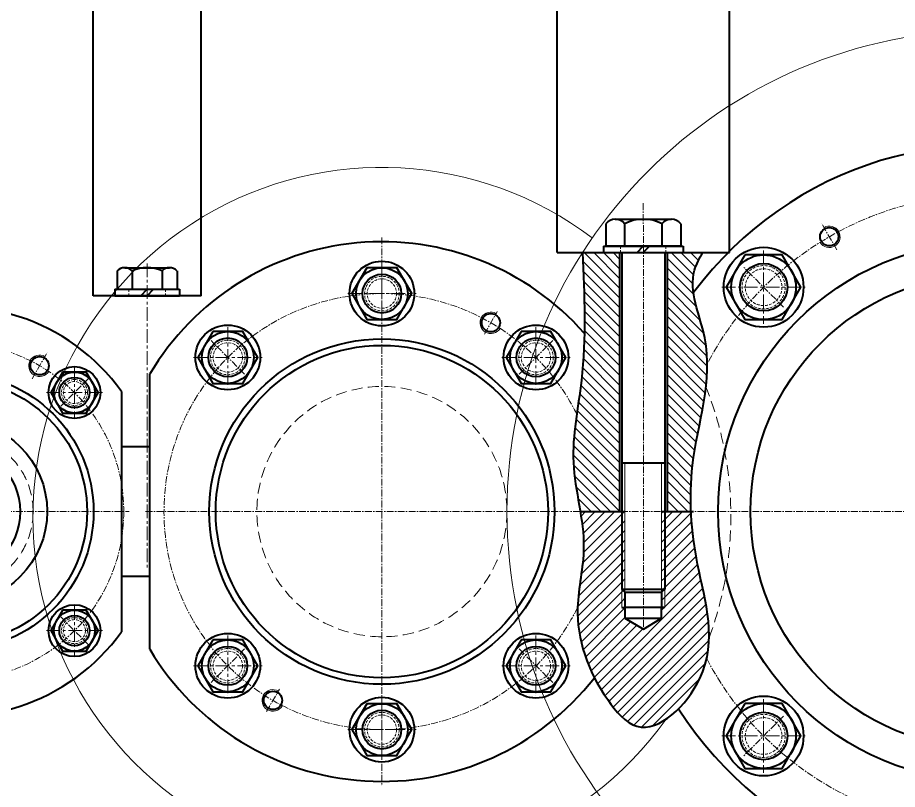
# Model space of a CAD drawing. Header units: millimetres. Extents: x -11382 to 23553, y -372 to 10786.
# Drawn here: x 8377 to 8784.8, y 2984.8 to 3342.4 of the extents above; entities that cross this region are included whole.
import ezdxf

# ---------------------------------------------------------------- set-up
doc = ezdxf.new("R2010")
doc.units = ezdxf.units.MM
doc.header["$LTSCALE"] = 0.2
doc.linetypes.add('CENTER', pattern=[50.8, 31.75, -6.35, 6.35, -6.35])
doc.linetypes.add('HIDDEN', pattern=[9.525, 6.35, -3.175])
for name, color, linetype, lineweight in [('đướng nét đứt', 4, 'HIDDEN', 20), ('đường bao thấy', 7, 'Continuous', 40), ('đường kích thước', 90, 'Continuous', 15), ('đường mặt cắt', 160, 'Continuous', 15), ('đường nét mảnh', 220, 'Continuous', 15), ('đường nét tâm', 137, 'CENTER', 15)]:
    doc.layers.add(name, color=color, linetype=linetype, lineweight=lineweight)
pattern_1 = [(135, (-7486.9688, 519.4948), (-2.245064, -2.245064), [])]
pattern_2 = [(45, (-7486.9688, 519.4948), (-2.245064, 2.245064), [])]

# ---------------------------------------------------------------- blocks, each defined once
blk = doc.blocks.new('DO20')
at = {"layer": 'đướng nét đứt'}
for radius in [10, 8.5]:
    blk.add_circle((0, 0), radius, dxfattribs=at)
at = {"layer": 'đường bao thấy'}
blk.add_lwpolyline([(-8.66, 15), (-17.32, 0), (-8.66, -15), (8.66, -15), (17.32, 0), (8.66, 15)], close=True, dxfattribs=at)
blk.add_circle((0, 0), 15, dxfattribs=at)
at = {"layer": 'đường nét tâm'}
for p, q in [((0, 17), (0, -17)), ((-19.32, 0), (19.32, 0))]:
    blk.add_line(p, q, dxfattribs=at)
blk = doc.blocks.new('DO16')
at = {"layer": 'đướng nét đứt'}
for radius in [8, 6.8]:
    blk.add_circle((0, 0), radius, dxfattribs=at)
at = {"layer": 'đường bao thấy'}
blk.add_lwpolyline([(-6.93, 12), (-13.86, 0), (-6.93, -12), (6.93, -12), (13.86, 0), (6.93, 12)], close=True, dxfattribs=at)
blk.add_circle((0, 0), 12, dxfattribs=at)
at = {"layer": 'đường nét tâm'}
for p, q in [((0, 14), (0, -14)), ((-15.86, 0), (15.86, 0))]:
    blk.add_line(p, q, dxfattribs=at)
blk = doc.blocks.new('DO12a')
at = {"layer": 'đướng nét đứt'}
for radius in [6, 5.1]:
    blk.add_circle((0, 0), radius, dxfattribs=at)
at = {"layer": 'đường bao thấy'}
blk.add_lwpolyline([(-5.48, 9.5), (-10.97, 0), (-5.48, -9.5), (5.48, -9.5), (10.97, 0), (5.48, 9.5)], close=True, dxfattribs=at)
blk.add_circle((0, 0), 9.5, dxfattribs=at)
at = {"layer": 'đường nét tâm'}
for p, q in [((0, 11.5), (0, -11.5)), ((-12.97, 0), (12.97, 0))]:
    blk.add_line(p, q, dxfattribs=at)
blk = doc.blocks.new('MB1D')
at = {"layer": 'đướng nét đứt', "color": 3, "ltscale": 4}
blk.add_circle((0, 0), 35.97, dxfattribs=at)
at = {"layer": 'đường bao thấy', "ltscale": 0.5}
blk.add_line((77, 55.64), (77, -55.64), dxfattribs=at)
for centre, radius in [((39, 67.55), 4.25), ((-55.15, 55.15), 7), ((55.15, 55.15), 7), ((-55.15, -55.15), 7), ((55.15, -55.15), 7), ((-39, -67.55), 4.25)]:
    blk.add_circle(centre, radius, dxfattribs=at)
at = {"layer": 'đường bao thấy'}
for centre in [(-55.15, 55.15), (55.15, 55.15), (-55.15, -55.15), (55.15, -55.15)]:
    blk.add_circle(centre, 12, dxfattribs=at)
at = {"layer": 'đường bao thấy', "ltscale": 5}
for radius in [64, 61, 42.5, 30]:
    blk.add_circle((0, 0), radius, dxfattribs=at)
at = {"layer": 'đường bao thấy', "ltscale": 0.5}
blk.add_arc((0, 0), 95, 35.8526, 324.1474, dxfattribs=at)
at = {"layer": 'đường nét mảnh', "ltscale": 0.5}
for centre in [(39, 67.55), (-39, -67.55)]:
    blk.add_arc(centre, 5, 60, 328.1633, dxfattribs=at)
at = {"layer": 'đường nét tâm', "ltscale": 0.5}
for p, q in [((0, 99.28), (0, -99.27)), ((35.5, 61.49), (42.5, 73.61)), ((-48.79, 48.79), (-61.52, 61.52)), ((48.79, 48.79), (61.52, 61.52)), ((-48.79, -48.79), (-61.52, -61.52)), ((48.79, -48.79), (61.52, -61.52)), ((-42.5, -73.61), (-35.5, -61.49))]:
    blk.add_line(p, q, dxfattribs=at)
blk.add_circle((0, 0), 78, dxfattribs=at)
blk = doc.blocks.new('BLMB2')
at = {"layer": 'đướng nét đứt'}
for p, q in [((-8.5, 4.3), (-8.5, 1.3)), ((8.5, 4.3), (8.5, 1.3))]:
    blk.add_line(p, q, dxfattribs=at)
at = {"layer": 'đường bao thấy'}
for p, q in [((-13.86, 12.83), (-13.86, 4.3)), ((-10.39, 14.3), (10.39, 14.3)), ((-6.93, 12.83), (-6.93, 4.3)), ((6.93, 12.83), (6.93, 4.3)), ((13.86, 12.83), (13.86, 4.3)), ((-15, 4.3), (15, 4.3)), ((-15, 4.3), (-15, 1.3)), ((-13.86, 4.3), (13.86, 4.3)), ((15, 4.3), (15, 1.3)), ((-15, 1.3), (15, 1.3))]:
    blk.add_line(p, q, dxfattribs=at)
at = {"layer": 'đường bao thấy', "ltscale": 5}
for p, q in [((-2.98, 1.3), (0, 4.3)), ((0, 1.3), (2.98, 4.3))]:
    blk.add_line(p, q, dxfattribs=at)
at = {"layer": 'đường bao thấy'}
for centre, radius, start, end in [((-10.39, 9.48), 4.82, 44.0957, 135.9043), ((0, -2.79), 17.09, 66.089, 113.911), ((10.39, 9.48), 4.82, 44.0957, 135.9043)]:
    blk.add_arc(centre, radius, start, end, dxfattribs=at)
at = {"layer": 'đường mặt cắt'}
blk.add_line((0, 5.6), (0, 0), dxfattribs=at)
at = {"layer": 'đường nét tâm'}
blk.add_line((0, 16.3), (0, -124.92), dxfattribs=at)
blk = doc.blocks.new('MB2D')
at = {"layer": 'đướng nét đứt', "color": 3, "ltscale": 4}
blk.add_circle((0, 0), 57.96, dxfattribs=at)
at = {"layer": 'đường bao thấy'}
for p, q in [((103.85, 133.3), (103.85, 123)), ((102.67, 123), (102.67, 120))]:
    blk.add_line(p, q, dxfattribs=at)
at = {"layer": 'đường bao thấy', "ltscale": 0.5}
blk.add_line((-107.5, -63.79), (-107.5, 63.79), dxfattribs=at)
at = {"layer": 'đường bao thấy'}
for centre in [(0, 101), (-71.42, 71.42), (71.42, 71.42), (-71.42, -71.42), (71.42, -71.42), (0, -101)]:
    blk.add_circle(centre, 15, dxfattribs=at)
at = {"layer": 'đường bao thấy', "ltscale": 0.5}
for centre, radius in [((0, 101), 9), ((50.5, 87.47), 4.25), ((-71.42, 71.42), 9), ((71.42, 71.42), 9), ((-71.42, -71.42), 9), ((71.42, -71.42), 9), ((-50.5, -87.47), 4.25), ((0, -101), 9)]:
    blk.add_circle(centre, radius, dxfattribs=at)
at = {"layer": 'đường bao thấy', "ltscale": 5}
for radius in [80, 77]:
    blk.add_circle((0, 0), radius, dxfattribs=at)
at = {"layer": 'đường bao thấy', "ltscale": 0.5}
for start, end in [(41.327, 149.3166), (210.6834, 322.0097)]:
    blk.add_arc((0, 0), 125, start, end, dxfattribs=at)
at = {"layer": 'đường nét mảnh', "ltscale": 0.5}
for centre in [(50.5, 87.47), (-50.5, -87.47)]:
    blk.add_arc(centre, 5, 60, 328.5816, dxfattribs=at)
at = {"layer": 'đường nét tâm', "ltscale": 0.5}
for p, q in [((0, 127), (0, -127)), ((47.5, 82.27), (53.5, 92.66)), ((-63.64, 63.64), (-79.2, 79.2)), ((63.64, 63.64), (79.2, 79.2)), ((-63.64, -63.64), (-79.2, -79.2)), ((63.64, -63.64), (79.2, -79.2)), ((-53.5, -92.66), (-47.5, -82.27))]:
    blk.add_line(p, q, dxfattribs=at)
blk.add_arc((0, 0), 101, 26.6017, 333.9234, dxfattribs=at)
blk = doc.blocks.new('BLD2')
at = {"layer": 'đường mặt cắt', "ltscale": 5}
h = blk.add_hatch(dxfattribs=at)
h.set_pattern_fill('ANSI31', color=256, angle=90, style=0)
h.set_pattern_definition(pattern_1)
edge = h.paths.add_edge_path()
edge.add_line((-11.12, 97.39), (-28.27, 97.39))
edge.add_spline(control_points=[(-28.27, 97.39), (-28.06, 92.46), (-27.84, 87.53), (-27.67, 82.6)], knot_values=[0, 0, 0, 0, 14.769917, 14.769917, 14.769917, 14.769917], degree=3, periodic=0)
edge.add_spline(control_points=[(-27.67, 82.6), (-27.33, 72.75), (-27.19, 62.9), (-27.64, 53.06)], knot_values=[14.769917, 14.769917, 14.769917, 14.769917, 44.30975, 44.30975, 44.30975, 44.30975], degree=3, periodic=0)
edge.add_spline(control_points=[(-27.64, 53.06), (-27.86, 48.08), (-28.62, 38.19), (-30.17, 28.33), (-30.87, 23.43)], knot_values=[44.30975, 44.30975, 44.30975, 44.30975, 59.265667, 74.006218, 74.006218, 74.006218, 74.006218], degree=3, periodic=0)
edge.add_spline(control_points=[(-30.87, 23.43), (-31.48, 19.14), (-32.03, 14.85), (-32.34, 10.56)], knot_values=[74.006218, 74.006218, 74.006218, 74.006218, 86.942515, 86.942515, 86.942515, 86.942515], degree=3, periodic=0)
edge.add_spline(control_points=[(-32.34, 10.56), (-32.56, 7.55), (-32.66, 4.54), (-32.57, 1.53)], knot_values=[86.942515, 86.942515, 86.942515, 86.942515, 96.031255, 96.031255, 96.031255, 96.031255], degree=3, periodic=0)
edge.add_spline(control_points=[(-32.57, 1.53), (-32.56, 1.08), (-32.48, -1.04), (-32.3, -3.15), (-32.12, -4.81)], knot_values=[96.031255, 96.031255, 96.031255, 96.031255, 97.397179, 102.418594, 102.418594, 102.418594, 102.418594], degree=3, periodic=0)
edge.add_spline(control_points=[(-32.12, -4.81), (-31.84, -7.46), (-31.44, -10.11), (-31, -12.76)], knot_values=[102.418594, 102.418594, 102.418594, 102.418594, 110.440143, 110.440143, 110.440143, 110.440143], degree=3, periodic=0)
edge.add_spline(control_points=[(-31, -12.76), (-30.46, -16.04), (-29.86, -19.33), (-29.32, -22.61)], knot_values=[110.440143, 110.440143, 110.440143, 110.440143, 120.367486, 120.367486, 120.367486, 120.367486], degree=3, periodic=0)
edge.add_line((-29.32, -22.61), (-11.12, -22.61))
edge.add_line((-11.12, -22.61), (-11.12, 97.39))
h = blk.add_hatch(dxfattribs=at)
h.set_pattern_fill('ANSI31', color=256, angle=90, style=0)
h.set_pattern_definition(pattern_1)
edge = h.paths.add_edge_path()
edge.add_spline(control_points=[(21.88, -12.4), (21.95, -9.86), (22.1, -7.33), (22.33, -4.8)], knot_values=[352.429855, 352.429855, 352.429855, 352.429855, 360.045626, 360.045626, 360.045626, 360.045626], degree=3, periodic=0)
edge.add_spline(control_points=[(22.33, -4.8), (22.44, -3.59), (22.68, -1.24), (23, 1.1), (23.16, 2.24)], knot_values=[360.045626, 360.045626, 360.045626, 360.045626, 363.694484, 367.130778, 367.130778, 367.130778, 367.130778], degree=3, periodic=0)
edge.add_spline(control_points=[(23.16, 2.24), (24.26, 9.69), (25.92, 17.11), (27.28, 24.54)], knot_values=[367.130778, 367.130778, 367.130778, 367.130778, 389.633636, 389.633636, 389.633636, 389.633636], degree=3, periodic=0)
edge.add_spline(control_points=[(27.28, 24.54), (28.39, 30.63), (29.28, 36.73), (29.49, 42.87)], knot_values=[389.633636, 389.633636, 389.633636, 389.633636, 408.073686, 408.073686, 408.073686, 408.073686], degree=3, periodic=0)
edge.add_spline(control_points=[(29.49, 42.87), (29.53, 44.15), (29.54, 45.43), (29.52, 46.71)], knot_values=[408.073686, 408.073686, 408.073686, 408.073686, 411.916874, 411.916874, 411.916874, 411.916874], degree=3, periodic=0)
edge.add_spline(control_points=[(29.52, 46.71), (29.49, 47.9), (29.44, 49.1), (29.36, 50.29)], knot_values=[411.916874, 411.916874, 411.916874, 411.916874, 415.48361, 415.48361, 415.48361, 415.48361], degree=3, periodic=0)
edge.add_spline(control_points=[(29.36, 50.29), (29.27, 51.58), (29.13, 52.87), (28.96, 54.16)], knot_values=[415.48361, 415.48361, 415.48361, 415.48361, 419.330099, 419.330099, 419.330099, 419.330099], degree=3, periodic=0)
edge.add_spline(control_points=[(28.96, 54.16), (28.79, 55.4), (28.51, 57.11), (28.14, 58.82), (28.04, 59.27)], knot_values=[419.330099, 419.330099, 419.330099, 419.330099, 423.033695, 424.392463, 424.392463, 424.392463, 424.392463], degree=3, periodic=0)
edge.add_spline(control_points=[(28.04, 59.27), (27.73, 60.63), (27.39, 61.98), (27.02, 63.34)], knot_values=[424.392463, 424.392463, 424.392463, 424.392463, 428.398841, 428.398841, 428.398841, 428.398841], degree=3, periodic=0)
edge.add_spline(control_points=[(27.02, 63.34), (26.43, 65.47), (25.8, 67.6), (25.21, 69.72)], knot_values=[428.398841, 428.398841, 428.398841, 428.398841, 434.712428, 434.712428, 434.712428, 434.712428], degree=3, periodic=0)
edge.add_spline(control_points=[(25.21, 69.72), (24.92, 70.74), (24.65, 71.76), (24.39, 72.77)], knot_values=[434.712428, 434.712428, 434.712428, 434.712428, 437.749107, 437.749107, 437.749107, 437.749107], degree=3, periodic=0)
edge.add_spline(control_points=[(24.39, 72.77), (24.12, 73.83), (23.87, 74.88), (23.66, 75.93)], knot_values=[437.749107, 437.749107, 437.749107, 437.749107, 440.915796, 440.915796, 440.915796, 440.915796], degree=3, periodic=0)
edge.add_spline(control_points=[(23.66, 75.93), (23.5, 76.72), (23.35, 77.51), (23.23, 78.29)], knot_values=[440.915796, 440.915796, 440.915796, 440.915796, 443.298174, 443.298174, 443.298174, 443.298174], degree=3, periodic=0)
edge.add_spline(control_points=[(23.23, 78.29), (23.14, 78.93), (23.05, 79.56), (22.99, 80.19)], knot_values=[443.298174, 443.298174, 443.298174, 443.298174, 445.240583, 445.240583, 445.240583, 445.240583], degree=3, periodic=0)
edge.add_spline(control_points=[(22.99, 80.19), (22.93, 80.77), (22.89, 81.34), (22.86, 81.91)], knot_values=[445.240583, 445.240583, 445.240583, 445.240583, 447.004233, 447.004233, 447.004233, 447.004233], degree=3, periodic=0)
edge.add_spline(control_points=[(22.86, 81.91), (22.83, 82.54), (22.82, 83.16), (22.84, 83.78)], knot_values=[447.004233, 447.004233, 447.004233, 447.004233, 448.943656, 448.943656, 448.943656, 448.943656], degree=3, periodic=0)
edge.add_spline(control_points=[(22.84, 83.78), (22.85, 84.35), (22.88, 84.91), (22.93, 85.47)], knot_values=[448.943656, 448.943656, 448.943656, 448.943656, 450.711905, 450.711905, 450.711905, 450.711905], degree=3, periodic=0)
edge.add_spline(control_points=[(22.93, 85.47), (22.99, 86.09), (23.08, 86.7), (23.19, 87.3)], knot_values=[450.711905, 450.711905, 450.711905, 450.711905, 452.649252, 452.649252, 452.649252, 452.649252], degree=3, periodic=0)
edge.add_spline(control_points=[(23.19, 87.3), (23.29, 87.86), (23.42, 88.41), (23.57, 88.96)], knot_values=[452.649252, 452.649252, 452.649252, 452.649252, 454.42037, 454.42037, 454.42037, 454.42037], degree=3, periodic=0)
edge.add_spline(control_points=[(23.57, 88.96), (23.59, 89.06), (23.75, 89.6), (23.93, 90.15), (24.09, 90.6)], knot_values=[454.42037, 454.42037, 454.42037, 454.42037, 454.731865, 456.190459, 456.190459, 456.190459, 456.190459], degree=3, periodic=0)
edge.add_spline(control_points=[(24.09, 90.6), (24.4, 91.44), (24.77, 92.28), (25.17, 93.12)], knot_values=[456.190459, 456.190459, 456.190459, 456.190459, 458.95799, 458.95799, 458.95799, 458.95799], degree=3, periodic=0)
edge.add_spline(control_points=[(25.17, 93.12), (25.44, 93.69), (25.72, 94.26), (26.02, 94.82)], knot_values=[458.95799, 458.95799, 458.95799, 458.95799, 460.843115, 460.843115, 460.843115, 460.843115], degree=3, periodic=0)
edge.add_spline(control_points=[(26.02, 94.82), (26.46, 95.68), (26.93, 96.54), (27.4, 97.39)], knot_values=[460.843115, 460.843115, 460.843115, 460.843115, 463.693256, 463.693256, 463.693256, 463.693256], degree=3, periodic=0)
edge.add_line((27.4, 97.39), (10.88, 97.39))
edge.add_line((10.88, 97.39), (10.88, -22.61))
edge.add_line((10.88, -22.61), (21.98, -22.61))
edge.add_spline(control_points=[(21.98, -22.61), (21.82, -19.2), (21.78, -15.8), (21.88, -12.4)], knot_values=[342.213464, 342.213464, 342.213464, 342.213464, 352.429855, 352.429855, 352.429855, 352.429855], degree=3, periodic=0)
h = blk.add_hatch(dxfattribs=at)
h.set_pattern_fill('ANSI31', color=256, style=0)
h.set_pattern_definition(pattern_2)
edge = h.paths.add_edge_path()
edge.add_line((-10.12, -22.61), (-29.32, -22.61))
edge.add_spline(control_points=[(-29.32, -22.61), (-29.05, -24.27), (-28.79, -25.93), (-28.57, -27.58)], knot_values=[120.367493, 120.367493, 120.367493, 120.367493, 125.377088, 125.377088, 125.377088, 125.377088], degree=3, periodic=0)
edge.add_spline(control_points=[(-28.57, -27.58), (-28.33, -29.42), (-28.12, -31.25), (-27.98, -33.09)], knot_values=[125.377088, 125.377088, 125.377088, 125.377088, 130.913879, 130.913879, 130.913879, 130.913879], degree=3, periodic=0)
edge.add_spline(control_points=[(-27.98, -33.09), (-27.82, -35.18), (-27.73, -37.36), (-27.78, -39.55), (-27.78, -39.64)], knot_values=[130.913879, 130.913879, 130.913879, 130.913879, 137.21496, 137.498999, 137.498999, 137.498999, 137.498999], degree=3, periodic=0)
edge.add_spline(control_points=[(-27.78, -39.64), (-27.8, -40.88), (-27.87, -42.11), (-27.96, -43.35)], knot_values=[137.498999, 137.498999, 137.498999, 137.498999, 141.216815, 141.216815, 141.216815, 141.216815], degree=3, periodic=0)
edge.add_spline(control_points=[(-27.96, -43.35), (-28.28, -47.58), (-28.94, -51.81), (-29.51, -56.03)], knot_values=[141.216815, 141.216815, 141.216815, 141.216815, 153.933118, 153.933118, 153.933118, 153.933118], degree=3, periodic=0)
edge.add_spline(control_points=[(-29.51, -56.03), (-29.78, -57.95), (-30.03, -59.88), (-30.22, -61.8)], knot_values=[153.933118, 153.933118, 153.933118, 153.933118, 159.736161, 159.736161, 159.736161, 159.736161], degree=3, periodic=0)
edge.add_spline(control_points=[(-30.22, -61.8), (-30.37, -63.29), (-30.48, -64.78), (-30.55, -66.27)], knot_values=[159.736161, 159.736161, 159.736161, 159.736161, 164.258583, 164.258583, 164.258583, 164.258583], degree=3, periodic=0)
edge.add_spline(control_points=[(-30.55, -66.27), (-30.56, -66.52), (-30.6, -67.69), (-30.61, -68.87), (-30.59, -69.8)], knot_values=[164.258583, 164.258583, 164.258583, 164.258583, 165.004538, 167.837507, 167.837507, 167.837507, 167.837507], degree=3, periodic=0)
edge.add_spline(control_points=[(-30.59, -69.8), (-30.58, -70.94), (-30.53, -72.07), (-30.44, -73.21)], knot_values=[167.837507, 167.837507, 167.837507, 167.837507, 171.310899, 171.310899, 171.310899, 171.310899], degree=3, periodic=0)
edge.add_spline(control_points=[(-30.44, -73.21), (-30.36, -74.39), (-30.24, -75.57), (-30.09, -76.74)], knot_values=[171.310899, 171.310899, 171.310899, 171.310899, 174.92568, 174.92568, 174.92568, 174.92568], degree=3, periodic=0)
edge.add_spline(control_points=[(-30.09, -76.74), (-29.94, -77.87), (-29.76, -78.99), (-29.55, -80.12)], knot_values=[174.92568, 174.92568, 174.92568, 174.92568, 178.400336, 178.400336, 178.400336, 178.400336], degree=3, periodic=0)
edge.add_spline(control_points=[(-29.55, -80.12), (-29.33, -81.28), (-29.08, -82.45), (-28.8, -83.61)], knot_values=[178.400336, 178.400336, 178.400336, 178.400336, 182.013926, 182.013926, 182.013926, 182.013926], degree=3, periodic=0)
edge.add_spline(control_points=[(-28.8, -83.61), (-28.53, -84.73), (-28.22, -85.84), (-27.89, -86.95)], knot_values=[182.013926, 182.013926, 182.013926, 182.013926, 185.489671, 185.489671, 185.489671, 185.489671], degree=3, periodic=0)
edge.add_spline(control_points=[(-27.89, -86.95), (-27.49, -88.29), (-27.04, -89.63), (-26.56, -90.96)], knot_values=[185.489671, 185.489671, 185.489671, 185.489671, 189.694349, 189.694349, 189.694349, 189.694349], degree=3, periodic=0)
edge.add_spline(control_points=[(-26.56, -90.96), (-25.81, -92.99), (-24.96, -95.01), (-24.02, -97.02)], knot_values=[189.694349, 189.694349, 189.694349, 189.694349, 196.123511, 196.123511, 196.123511, 196.123511], degree=3, periodic=0)
edge.add_spline(control_points=[(-24.02, -97.02), (-23.03, -99.12), (-21.94, -101.21), (-20.74, -103.28)], knot_values=[196.123511, 196.123511, 196.123511, 196.123511, 202.865806, 202.865806, 202.865806, 202.865806], degree=3, periodic=0)
edge.add_spline(control_points=[(-20.74, -103.28), (-20.05, -104.47), (-19.33, -105.66), (-18.57, -106.84)], knot_values=[202.865806, 202.865806, 202.865806, 202.865806, 206.757173, 206.757173, 206.757173, 206.757173], degree=3, periodic=0)
edge.add_spline(control_points=[(-18.57, -106.84), (-17.95, -107.81), (-17.19, -108.94), (-16.41, -110.06), (-16.29, -110.23)], knot_values=[206.757173, 206.757173, 206.757173, 206.757173, 209.939419, 210.492411, 210.492411, 210.492411, 210.492411], degree=3, periodic=0)
edge.add_spline(control_points=[(-16.29, -110.23), (-15.59, -111.23), (-14.85, -112.23), (-14.1, -113.2)], knot_values=[210.492411, 210.492411, 210.492411, 210.492411, 213.846629, 213.846629, 213.846629, 213.846629], degree=3, periodic=0)
edge.add_spline(control_points=[(-14.1, -113.2), (-12.9, -114.73), (-11.64, -116.18), (-10.33, -117.46)], knot_values=[213.846629, 213.846629, 213.846629, 213.846629, 219.162893, 219.162893, 219.162893, 219.162893], degree=3, periodic=0)
edge.add_spline(control_points=[(-10.33, -117.46), (-9.88, -117.89), (-9.43, -118.3), (-8.97, -118.69)], knot_values=[219.162893, 219.162893, 219.162893, 219.162893, 220.963337, 220.963337, 220.963337, 220.963337], degree=3, periodic=0)
edge.add_spline(control_points=[(-8.97, -118.69), (-8.53, -119.07), (-8.08, -119.43), (-7.62, -119.76)], knot_values=[220.963337, 220.963337, 220.963337, 220.963337, 222.707518, 222.707518, 222.707518, 222.707518], degree=3, periodic=0)
edge.add_spline(control_points=[(-7.62, -119.76), (-7.19, -120.07), (-6.75, -120.37), (-6.31, -120.63)], knot_values=[222.707518, 222.707518, 222.707518, 222.707518, 224.357797, 224.357797, 224.357797, 224.357797], degree=3, periodic=0)
edge.add_spline(control_points=[(-6.31, -120.63), (-6.04, -120.79), (-5.77, -120.95), (-5.49, -121.09)], knot_values=[224.357797, 224.357797, 224.357797, 224.357797, 225.366092, 225.366092, 225.366092, 225.366092], degree=3, periodic=0)
edge.add_spline(control_points=[(-5.49, -121.09), (-5.25, -121.21), (-5.02, -121.33), (-4.77, -121.44)], knot_values=[225.366092, 225.366092, 225.366092, 225.366092, 226.241698, 226.241698, 226.241698, 226.241698], degree=3, periodic=0)
edge.add_spline(control_points=[(-4.77, -121.44), (-4.53, -121.55), (-4.28, -121.65), (-4.03, -121.75)], knot_values=[226.241698, 226.241698, 226.241698, 226.241698, 227.13852, 227.13852, 227.13852, 227.13852], degree=3, periodic=0)
edge.add_spline(control_points=[(-4.03, -121.75), (-3.79, -121.84), (-3.54, -121.92), (-3.3, -122)], knot_values=[227.13852, 227.13852, 227.13852, 227.13852, 228.00983, 228.00983, 228.00983, 228.00983], degree=3, periodic=0)
edge.add_spline(control_points=[(-3.3, -122), (-3.22, -122.02), (-2.96, -122.1), (-2.71, -122.16), (-2.53, -122.2)], knot_values=[228.00983, 228.00983, 228.00983, 228.00983, 228.292376, 228.909695, 228.909695, 228.909695, 228.909695], degree=3, periodic=0)
edge.add_spline(control_points=[(-2.53, -122.2), (-2.28, -122.26), (-2.04, -122.31), (-1.79, -122.34)], knot_values=[228.909695, 228.909695, 228.909695, 228.909695, 229.772446, 229.772446, 229.772446, 229.772446], degree=3, periodic=0)
edge.add_spline(control_points=[(-1.79, -122.34), (-1.53, -122.39), (-1.26, -122.42), (-1, -122.44)], knot_values=[229.772446, 229.772446, 229.772446, 229.772446, 230.68174, 230.68174, 230.68174, 230.68174], degree=3, periodic=0)
edge.add_spline(control_points=[(-1, -122.44), (-0.75, -122.46), (-0.5, -122.48), (-0.24, -122.48)], knot_values=[230.68174, 230.68174, 230.68174, 230.68174, 231.545206, 231.545206, 231.545206, 231.545206], degree=3, periodic=0)
edge.add_spline(control_points=[(-0.24, -122.48), (0.02, -122.49), (0.29, -122.49), (0.56, -122.48)], knot_values=[231.545206, 231.545206, 231.545206, 231.545206, 232.453758, 232.453758, 232.453758, 232.453758], degree=3, periodic=0)
edge.add_spline(control_points=[(0.56, -122.48), (0.82, -122.47), (1.07, -122.45), (1.33, -122.42)], knot_values=[232.453758, 232.453758, 232.453758, 232.453758, 233.317943, 233.317943, 233.317943, 233.317943], degree=3, periodic=0)
edge.add_spline(control_points=[(1.33, -122.42), (1.6, -122.4), (1.87, -122.36), (2.14, -122.32)], knot_values=[233.317943, 233.317943, 233.317943, 233.317943, 234.225752, 234.225752, 234.225752, 234.225752], degree=3, periodic=0)
edge.add_spline(control_points=[(2.14, -122.32), (2.51, -122.26), (2.88, -122.19), (3.26, -122.1)], knot_values=[234.225752, 234.225752, 234.225752, 234.225752, 235.46923, 235.46923, 235.46923, 235.46923], degree=3, periodic=0)
edge.add_spline(control_points=[(3.26, -122.1), (3.68, -122), (4.11, -121.88), (4.53, -121.74)], knot_values=[235.46923, 235.46923, 235.46923, 235.46923, 236.883711, 236.883711, 236.883711, 236.883711], degree=3, periodic=0)
edge.add_spline(control_points=[(4.53, -121.74), (5.05, -121.58), (5.57, -121.38), (6.08, -121.17)], knot_values=[236.883711, 236.883711, 236.883711, 236.883711, 238.601108, 238.601108, 238.601108, 238.601108], degree=3, periodic=0)
edge.add_spline(control_points=[(6.08, -121.17), (6.63, -120.94), (7.18, -120.68), (7.73, -120.39)], knot_values=[238.601108, 238.601108, 238.601108, 238.601108, 240.427638, 240.427638, 240.427638, 240.427638], degree=3, periodic=0)
edge.add_spline(control_points=[(7.73, -120.39), (8.25, -120.13), (8.76, -119.84), (9.28, -119.53)], knot_values=[240.427638, 240.427638, 240.427638, 240.427638, 242.148661, 242.148661, 242.148661, 242.148661], degree=3, periodic=0)
edge.add_spline(control_points=[(9.28, -119.53), (9.82, -119.2), (10.36, -118.84), (10.9, -118.47)], knot_values=[242.148661, 242.148661, 242.148661, 242.148661, 243.971625, 243.971625, 243.971625, 243.971625], degree=3, periodic=0)
edge.add_spline(control_points=[(10.9, -118.47), (11.59, -117.98), (12.28, -117.46), (12.96, -116.9)], knot_values=[243.971625, 243.971625, 243.971625, 243.971625, 246.337034, 246.337034, 246.337034, 246.337034], degree=3, periodic=0)
edge.add_spline(control_points=[(12.96, -116.9), (13.81, -116.21), (14.65, -115.46), (15.46, -114.68)], knot_values=[246.337034, 246.337034, 246.337034, 246.337034, 249.287993, 249.287993, 249.287993, 249.287993], degree=3, periodic=0)
edge.add_spline(control_points=[(15.46, -114.68), (16.41, -113.77), (17.33, -112.8), (18.22, -111.79)], knot_values=[249.287993, 249.287993, 249.287993, 249.287993, 252.708456, 252.708456, 252.708456, 252.708456], degree=3, periodic=0)
edge.add_spline(control_points=[(18.22, -111.79), (19.17, -110.7), (20.08, -109.57), (20.94, -108.4)], knot_values=[252.708456, 252.708456, 252.708456, 252.708456, 256.377991, 256.377991, 256.377991, 256.377991], degree=3, periodic=0)
edge.add_spline(control_points=[(20.94, -108.4), (21.76, -107.3), (22.53, -106.17), (23.25, -105.02)], knot_values=[256.377991, 256.377991, 256.377991, 256.377991, 259.8282, 259.8282, 259.8282, 259.8282], degree=3, periodic=0)
edge.add_spline(control_points=[(23.25, -105.02), (24.01, -103.81), (24.71, -102.58), (25.35, -101.35)], knot_values=[259.8282, 259.8282, 259.8282, 259.8282, 263.470497, 263.470497, 263.470497, 263.470497], degree=3, periodic=0)
edge.add_spline(control_points=[(25.35, -101.35), (25.59, -100.89), (26.17, -99.73), (26.68, -98.58), (26.97, -97.88)], knot_values=[263.470497, 263.470497, 263.470497, 263.470497, 264.823934, 266.888537, 266.888537, 266.888537, 266.888537], degree=3, periodic=0)
edge.add_spline(control_points=[(26.97, -97.88), (27.49, -96.64), (27.93, -95.41), (28.32, -94.18)], knot_values=[266.888537, 266.888537, 266.888537, 266.888537, 270.546824, 270.546824, 270.546824, 270.546824], degree=3, periodic=0)
edge.add_spline(control_points=[(28.32, -94.18), (28.68, -93.02), (28.99, -91.87), (29.25, -90.72)], knot_values=[270.546824, 270.546824, 270.546824, 270.546824, 273.973835, 273.973835, 273.973835, 273.973835], degree=3, periodic=0)
edge.add_spline(control_points=[(29.25, -90.72), (29.53, -89.49), (29.75, -88.27), (29.93, -87.04)], knot_values=[273.973835, 273.973835, 273.973835, 273.973835, 277.629439, 277.629439, 277.629439, 277.629439], degree=3, periodic=0)
edge.add_spline(control_points=[(29.93, -87.04), (30.09, -85.9), (30.21, -84.75), (30.28, -83.61)], knot_values=[277.629439, 277.629439, 277.629439, 277.629439, 281.058496, 281.058496, 281.058496, 281.058496], degree=3, periodic=0)
edge.add_spline(control_points=[(30.28, -83.61), (30.37, -82.39), (30.41, -81.17), (30.41, -79.95)], knot_values=[281.058496, 281.058496, 281.058496, 281.058496, 284.707841, 284.707841, 284.707841, 284.707841], degree=3, periodic=0)
edge.add_spline(control_points=[(30.41, -79.95), (30.41, -78.29), (30.34, -76.63), (30.21, -74.97)], knot_values=[284.707841, 284.707841, 284.707841, 284.707841, 289.700719, 289.700719, 289.700719, 289.700719], degree=3, periodic=0)
edge.add_spline(control_points=[(30.21, -74.97), (29.99, -72.17), (29.6, -69.37), (29.12, -66.57)], knot_values=[289.700719, 289.700719, 289.700719, 289.700719, 298.131313, 298.131313, 298.131313, 298.131313], degree=3, periodic=0)
edge.add_spline(control_points=[(29.12, -66.57), (28.69, -64.06), (28.18, -61.55), (27.64, -59.05)], knot_values=[298.131313, 298.131313, 298.131313, 298.131313, 305.702439, 305.702439, 305.702439, 305.702439], degree=3, periodic=0)
edge.add_spline(control_points=[(27.64, -59.05), (26.78, -55.04), (25.77, -50.71), (24.92, -46.36), (24.85, -46.02)], knot_values=[305.702439, 305.702439, 305.702439, 305.702439, 317.779307, 318.789105, 318.789105, 318.789105, 318.789105], degree=3, periodic=0)
edge.add_spline(control_points=[(24.85, -46.02), (24.08, -42.02), (23.44, -38.01), (22.95, -33.99)], knot_values=[318.789105, 318.789105, 318.789105, 318.789105, 330.834073, 330.834073, 330.834073, 330.834073], degree=3, periodic=0)
edge.add_spline(control_points=[(22.95, -33.99), (22.48, -30.2), (22.15, -26.4), (21.98, -22.61)], knot_values=[330.834073, 330.834073, 330.834073, 330.834073, 342.213449, 342.213449, 342.213449, 342.213449], degree=3, periodic=0)
edge.add_line((21.98, -22.61), (9.88, -22.61))
edge.add_line((9.88, -22.61), (9.88, -58.55))
edge.add_line((9.88, -58.55), (9.88, -67))
edge.add_line((9.88, -67), (8.38, -67))
edge.add_line((8.38, -67), (8.38, -72))
edge.add_line((8.38, -72), (0.04, -77))
edge.add_line((0.04, -77), (-8.62, -72))
edge.add_line((-8.62, -72), (-8.62, -67))
edge.add_line((-8.62, -67), (-10.12, -67))
edge.add_line((-10.12, -67), (-10.12, -58.55))
edge.add_line((-10.12, -58.55), (-10.12, -22.61))
h = blk.add_hatch(dxfattribs=at)
h.set_pattern_fill('ANSI31', color=256, style=0)
h.set_pattern_definition(pattern_2)
h.paths.add_polyline_path([(-8.62, -22.61), (-10.12, -22.61), (-10.12, -58.55), (-8.62, -58.55)])
h = blk.add_hatch(dxfattribs=at)
h.set_pattern_fill('ANSI31', color=256, style=0)
h.set_pattern_definition(pattern_2)
h.paths.add_polyline_path([(9.88, -22.61), (8.38, -22.61), (8.38, -58.55), (9.88, -58.55)])
h = blk.add_hatch(dxfattribs=at)
h.set_pattern_fill('ANSI31', color=256, style=0)
h.set_pattern_definition(pattern_2)
h.paths.add_polyline_path([(-8.62, -60), (-10.12, -58.55), (-10.12, -67), (-8.62, -67)])
h = blk.add_hatch(dxfattribs=at)
h.set_pattern_fill('ANSI31', color=256, style=0)
h.set_pattern_definition(pattern_2)
h.paths.add_polyline_path([(9.88, -58.55), (8.38, -60), (8.38, -67), (9.88, -67)])
at = {"layer": 'đướng nét đứt'}
for p, q in [((-10.6, 100.39), (-10.6, 97.39)), ((10.4, 100.39), (10.4, 97.39))]:
    blk.add_line(p, q, dxfattribs=at)
at = {"layer": 'đường bao thấy', "ltscale": 5}
for p, q in [((-17.42, 110.69), (-17.42, 100.39)), ((-18.6, 100.39), (-18.6, 97.39)), ((-2.94, 97.39), (-0.1, 100.39)), ((-0.1, 97.39), (2.75, 100.39)), ((-29.44, -22.61), (-8.6, -22.61)), ((8.4, -22.61), (23.1, -22.61)), ((-8.6, -60), (-8.6, -67)), ((8.4, -60), (8.4, -67)), ((-10.1, -67), (-8.6, -67)), ((8.4, -67), (-8.6, -67)), ((-8.6, -67), (-8.6, -72)), ((8.4, -72), (8.4, -67)), ((9.9, -67), (8.4, -67)), ((-8.6, -72), (8.4, -72)), ((-8.6, -72), (0.06, -77)), ((0.06, -77), (8.4, -72))]:
    blk.add_line(p, q, dxfattribs=at)
at = {"layer": 'đường bao thấy'}
for p, q in [((-13.09, 112.89), (12.89, 112.89)), ((-8.76, 110.69), (-8.76, 100.39)), ((8.56, 110.69), (8.56, 100.39)), ((17.22, 110.69), (17.22, 100.39)), ((-18.6, 100.39), (18.4, 100.39)), ((17.22, 100.39), (-17.42, 100.39)), ((18.4, 100.39), (18.4, 97.39)), ((-18.6, 97.39), (18.4, 97.39)), ((-11.1, 97.39), (-11.1, -22.61)), ((-10.1, 97.39), (-10.1, -22.61)), ((9.9, 97.39), (9.9, -22.61)), ((10.9, 97.39), (10.9, -22.61)), ((-10.1, 0), (9.9, 0)), ((-10.1, -22.61), (-10.1, -58.55)), ((9.9, -22.61), (9.9, -58.55)), ((-8.6, -60), (-10.1, -58.55)), ((-10.1, -58.55), (9.9, -58.55)), ((-8.6, -60), (8.4, -60)), ((9.9, -58.55), (8.4, -60))]:
    blk.add_line(p, q, dxfattribs=at)
for centre, radius, start, end in [((-13.09, 107.53), 5.36, 36.088, 143.912), ((-0.1, 94.76), 18.13, 61.4664, 118.5336), ((12.89, 107.53), 5.36, 36.088, 143.912)]:
    blk.add_arc(centre, radius, start, end, dxfattribs=at)
at = {"layer": 'đường bao thấy', "ltscale": 5}
blk.add_spline([(-28.26, 97.39), (-28.81, 38.13), (-32.5, 0.17), (-27.75, -39.36), (-30.55, -67.01), (-16.62, -109.73), (-3.04, -122.07), (26.05, -99.97), (25.07, -47.03), (22.73, -1.17), (28.35, 57.9), (23.67, 89.25), (27.42, 97.39)], degree=3, dxfattribs=at)
at = {"layer": 'đường nét mảnh'}
for p, q in [((8.4, 0), (8.4, -22.61)), ((-8.6, 0), (-8.6, -22.61)), ((-8.6, -22.61), (-8.6, -60)), ((8.4, -22.61), (8.4, -60))]:
    blk.add_line(p, q, dxfattribs=at)
at = {"layer": 'đường nét mảnh', "ltscale": 5}
for p, q in [((-10.1, -58.55), (-10.1, -67)), ((9.9, -58.55), (9.9, -67))]:
    blk.add_line(p, q, dxfattribs=at)
at = {"layer": 'đường nét tâm', "ltscale": 0.5}
blk.add_line((-0.1, 120.25), (0.06, -77), dxfattribs=at)
blk = doc.blocks.new('MB3D')
at = {"layer": 'đướng nét đứt', "color": 3, "ltscale": 4}
blk.add_arc((-280.87, -2.28), 161.75, 339.6852, 21.7915, dxfattribs=at)
at = {"layer": 'đường bao thấy'}
for centre in [(0, 147), (-103.94, 103.94), (103.94, 103.94), (-103.94, -103.94), (103.94, -103.94), (0, -147)]:
    blk.add_circle(centre, 18.5, dxfattribs=at)
at = {"layer": 'đường bao thấy', "ltscale": 0.5}
for centre, radius in [((0, 147), 11), ((-73.5, 127.31), 4.25), ((-103.94, 103.94), 11), ((103.94, 103.94), 11), ((-103.94, -103.94), 11), ((103.94, -103.94), 11), ((73.5, -127.31), 4.25), ((0, -147), 11)]:
    blk.add_circle(centre, radius, dxfattribs=at)
at = {"layer": 'đường bao thấy', "ltscale": 5}
for radius in [125, 110]:
    blk.add_circle((0, 0), radius, dxfattribs=at)
at = {"layer": 'đường bao thấy', "ltscale": 0.5}
blk.add_arc((0, 0), 170, 212.4996, 143.3561, dxfattribs=at)
at = {"layer": 'đường nét mảnh', "ltscale": 0.5}
for centre in [(-73.5, 127.31), (73.5, -127.31)]:
    blk.add_arc(centre, 5, 210.9745, 120, dxfattribs=at)
at = {"layer": 'đường nét tâm', "ltscale": 0.5}
for p, q in [((0, 178.5), (0, -178.5)), ((-70, 121.24), (-77, 133.37)), ((-94.75, 94.75), (-113.14, 113.14)), ((94.75, 94.75), (113.14, 113.14)), ((178.5, 0), (-168, 0)), ((-94.75, -94.75), (-113.14, -113.14)), ((94.75, -94.75), (113.14, -113.14)), ((77, -133.37), (70, -121.24))]:
    blk.add_line(p, q, dxfattribs=at)
blk.add_arc((0, 0), 147, 207.5691, 152.2166, dxfattribs=at)
blk = doc.blocks.new('LM')
at = {"layer": 'đướng nét đứt', "ltscale": 5}
blk.add_arc((-202.15, 60), 250, 90, 180, dxfattribs=at)
at = {"layer": 'đường bao thấy', "ltscale": 0.5}
for p, q in [((-243.33, 100), (-243.33, 326.84)), ((-193.33, 100), (-193.33, 330)), ((51.67, 120), (51.67, 330)), ((-28.33, 120), (-28.26, 294)), ((-28.33, 120), (51.67, 120)), ((-193.33, 100), (-243.33, 100)), ((-217, 30), (-230.15, 30)), ((-217, -30), (-230.15, -30))]:
    blk.add_line(p, q, dxfattribs=at)
blk.add_arc((-202.15, 60), 270, 90, 180, dxfattribs=at)
at = {"layer": 'đường kích thước', "color": 3, "ltscale": 4}
blk.add_circle((171.37, 0), 222.91, dxfattribs=at)
blk.add_arc((-109.5, -2.28), 161.75, 52.9229, 324.5029, dxfattribs=at)
at = {"layer": 'đường nét tâm', "ltscale": 0.5}
for p, q in [((-406.15, 0), (-226.69, 0)), ((-219, 0), (0, 0))]:
    blk.add_line(p, q, dxfattribs=at)

msp = doc.modelspace()

# ---------------------------------------------------------------- block references
at = {"layer": 'đường bao thấy'}
for name, p in [('LM', (8655.384, 3113.535)), ('MB3D', (8826.754, 3113.535)), ('BLD2', (8667.156, 3136.145)), ('MB2D', (8545.884, 3113.535)), ('DO20', (8722.809, 3217.48)), ('BLMB2', (8437.059, 3212.235)), ('DO16', (8545.884, 3214.535)), ('MB1D', (8348.234, 3113.535)), ('DO16', (8474.466, 3184.953)), ('DO16', (8617.302, 3184.953)), ('DO12a', (8403.388, 3168.689)), ('DO12a', (8403.388, 3058.381)), ('DO16', (8474.466, 3042.117)), ('DO16', (8617.302, 3042.117)), ('DO16', (8545.884, 3012.535)), ('DO20', (8722.809, 3009.59))]:
    msp.add_blockref(name, p, dxfattribs=at)

doc.saveas('drawing.dxf')
